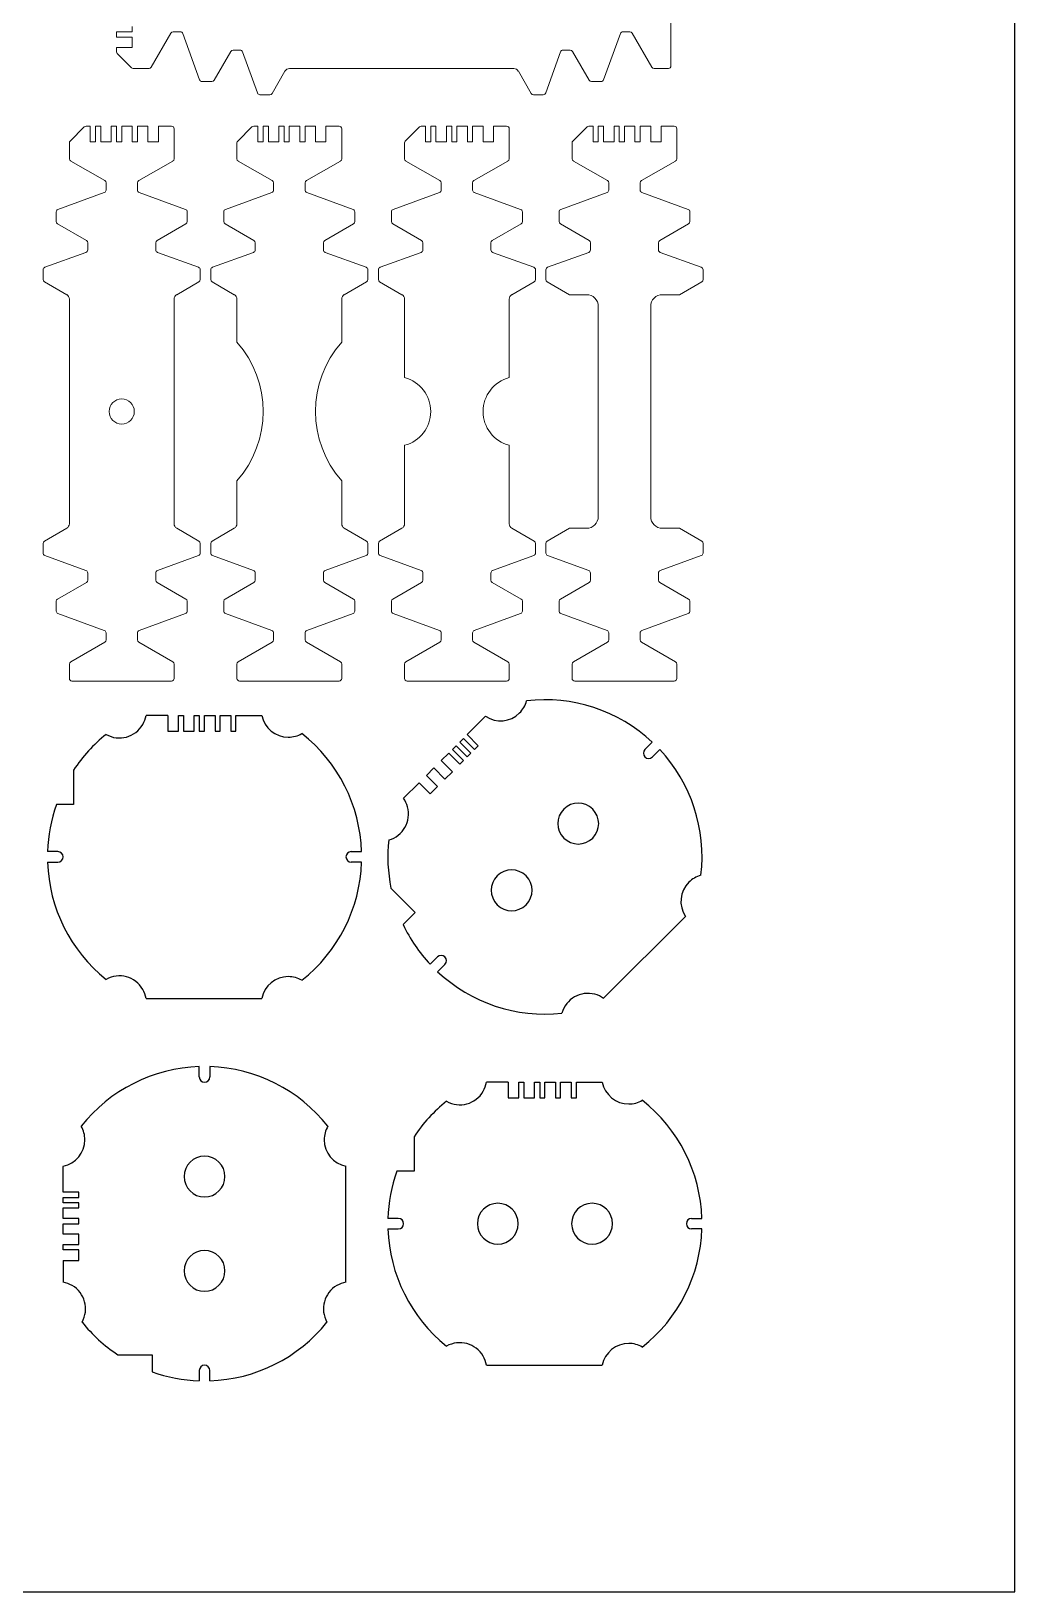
# Model space of a CAD drawing. Header units: millimetres. Extents: x 0 to 1040, y 0 to 600.
# Drawn here: x 312.2 to 500, y 0 to 297.8 of the extents above; entities that cross this region are included whole.
import ezdxf

# ---------------------------------------------------------------- set-up
doc = ezdxf.new("R2010")
doc.units = ezdxf.units.MM
for name, color, linetype in [('Q3_NORMAL', 3, 'Continuous'), ('Q4_MEDIUM', 4, 'Continuous'), ('Q5_HIGH', 5, 'Continuous'), ('SHEET', 7, 'Continuous')]:
    doc.layers.add(name, color=color, linetype=linetype)

msp = doc.modelspace()

# ---------------------------------------------------------------- linework, layer by layer
at = {"layer": 'Q3_NORMAL', "color": 3, "linetype": 'Continuous', "lineweight": 13}
for p, q in [((434.35, 310.21), (434.35, 291.21)), ((339.3, 297.71), (340.66, 297.71)), ((341.13, 297.38), (344.35, 288.54)), ((424.69, 297.38), (421.47, 288.54)), ((426.52, 297.71), (425.16, 297.71)), ((350.72, 294.21), (352.08, 294.21)), ((352.55, 293.88), (355.4, 286.04)), ((413.27, 293.88), (410.42, 286.04)), ((415.1, 294.21), (413.74, 294.21)), ((331.67, 290.71), (334.68, 290.71)), ((433.85, 290.71), (431.14, 290.71)), ((344.82, 288.21), (346.68, 288.21)), ((421, 288.21), (419.14, 288.21)), ((355.87, 285.71), (357.73, 285.71)), ((409.95, 285.71), (408.09, 285.71)), ((339.47, 279.21), (339.47, 273.5)), ((371.47, 279.21), (371.47, 273.5)), ((403.47, 279.21), (403.47, 273.5)), ((435.47, 279.21), (435.47, 273.5)), ((319.47, 276.5), (319.47, 273.5)), ((351.47, 276.5), (351.47, 273.5)), ((383.47, 276.5), (383.47, 273.5)), ((415.47, 276.5), (415.47, 273.5)), ((326.47, 268.88), (326.47, 267.52)), ((332.47, 268.88), (332.47, 267.52)), ((358.47, 268.88), (358.47, 267.52)), ((364.47, 268.88), (364.47, 267.52)), ((390.47, 268.88), (390.47, 267.52)), ((396.47, 268.88), (396.47, 267.52)), ((422.47, 268.88), (422.47, 267.52)), ((428.47, 268.88), (428.47, 267.52)), ((326.14, 267.05), (317.29, 263.83)), ((332.79, 267.05), (341.64, 263.83)), ((358.14, 267.05), (349.29, 263.83)), ((364.79, 267.05), (373.64, 263.83)), ((390.14, 267.05), (381.29, 263.83)), ((396.79, 267.05), (405.64, 263.83)), ((422.14, 267.05), (413.29, 263.83)), ((428.79, 267.05), (437.64, 263.83)), ((316.97, 263.36), (316.97, 261.5)), ((341.97, 263.36), (341.97, 261.5)), ((348.97, 263.36), (348.97, 261.5)), ((373.97, 263.36), (373.97, 261.5)), ((380.97, 263.36), (380.97, 261.5)), ((405.97, 263.36), (405.97, 261.5)), ((412.97, 263.36), (412.97, 261.5)), ((437.97, 263.36), (437.97, 261.5)), ((322.97, 257.45), (322.97, 256.09)), ((335.97, 257.45), (335.97, 256.09)), ((354.97, 257.45), (354.97, 256.09)), ((367.97, 257.45), (367.97, 256.09)), ((386.97, 257.45), (386.97, 256.09)), ((399.97, 257.45), (399.97, 256.09)), ((418.97, 257.45), (418.97, 256.09)), ((431.97, 257.45), (431.97, 256.09)), ((322.64, 255.62), (314.79, 252.77)), ((336.29, 255.62), (344.14, 252.77)), ((354.64, 255.62), (346.79, 252.77)), ((368.29, 255.62), (376.14, 252.77)), ((386.64, 255.62), (378.79, 252.77)), ((400.29, 255.62), (408.14, 252.77)), ((418.64, 255.62), (410.79, 252.77)), ((432.29, 255.62), (440.14, 252.77)), ((314.47, 252.3), (314.47, 250.44)), ((344.47, 252.3), (344.47, 250.44)), ((346.47, 252.3), (346.47, 250.44)), ((376.47, 252.3), (376.47, 250.44)), ((378.47, 252.3), (378.47, 250.44)), ((408.47, 252.3), (408.47, 250.44)), ((410.47, 252.3), (410.47, 250.44)), ((440.47, 252.3), (440.47, 250.44)), ((314.47, 198.23), (314.47, 200.09)), ((344.47, 198.23), (344.47, 200.09)), ((346.47, 198.23), (346.47, 200.09)), ((376.47, 198.23), (376.47, 200.09)), ((378.47, 198.23), (378.47, 200.09)), ((408.47, 198.23), (408.47, 200.09)), ((410.47, 198.23), (410.47, 200.09)), ((440.47, 198.23), (440.47, 200.09)), ((322.64, 194.9), (314.79, 197.76)), ((336.29, 194.9), (344.14, 197.76)), ((354.64, 194.9), (346.79, 197.76)), ((368.29, 194.9), (376.14, 197.76)), ((386.64, 194.9), (378.79, 197.76)), ((400.29, 194.9), (408.14, 197.76)), ((418.64, 194.9), (410.79, 197.76)), ((432.29, 194.9), (440.14, 197.76)), ((322.97, 193.07), (322.97, 194.43)), ((335.97, 193.07), (335.97, 194.43)), ((354.97, 193.07), (354.97, 194.43)), ((367.97, 193.07), (367.97, 194.43)), ((386.97, 193.07), (386.97, 194.43)), ((399.97, 193.07), (399.97, 194.43)), ((418.97, 193.07), (418.97, 194.43)), ((431.97, 193.07), (431.97, 194.43)), ((316.97, 187.17), (316.97, 189.03)), ((341.97, 187.17), (341.97, 189.03)), ((348.97, 187.17), (348.97, 189.03)), ((373.97, 187.17), (373.97, 189.03)), ((380.97, 187.17), (380.97, 189.03)), ((405.97, 187.17), (405.97, 189.03)), ((412.97, 187.17), (412.97, 189.03)), ((437.97, 187.17), (437.97, 189.03)), ((326.14, 183.48), (317.29, 186.7)), ((332.79, 183.48), (341.64, 186.7)), ((358.14, 183.48), (349.29, 186.7)), ((364.79, 183.48), (373.64, 186.7)), ((390.14, 183.48), (381.29, 186.7)), ((396.79, 183.48), (405.64, 186.7)), ((422.14, 183.48), (413.29, 186.7)), ((428.79, 183.48), (437.64, 186.7)), ((326.47, 181.65), (326.47, 183.01)), ((332.47, 181.65), (332.47, 183.01)), ((358.47, 181.65), (358.47, 183.01)), ((364.47, 181.65), (364.47, 183.01)), ((390.47, 181.65), (390.47, 183.01)), ((396.47, 181.65), (396.47, 183.01)), ((422.47, 181.65), (422.47, 183.01)), ((428.47, 181.65), (428.47, 183.01)), ((319.47, 174.32), (319.47, 177.03)), ((339.47, 174.32), (339.47, 177.03)), ((351.47, 174.32), (351.47, 177.03)), ((371.47, 174.32), (371.47, 177.03)), ((383.47, 174.32), (383.47, 177.03)), ((403.47, 174.32), (403.47, 177.03)), ((415.47, 174.32), (415.47, 177.03)), ((435.47, 174.32), (435.47, 177.03)), ((338.97, 173.82), (319.97, 173.82)), ((370.97, 173.82), (351.97, 173.82)), ((402.97, 173.82), (383.97, 173.82)), ((434.97, 173.82), (415.97, 173.82))]:
    msp.add_line(p, q, dxfattribs=at)
at = {"layer": 'Q3_NORMAL', "color": 3, "lineweight": 13}
for p, q in [((328.47, 293.91), (328.47, 294.71)), ((331.32, 290.85), (328.61, 293.56)), ((319.61, 276.85), (322.32, 279.56)), ((322.67, 279.71), (323.47, 279.71)), ((336.47, 279.71), (338.97, 279.71)), ((351.61, 276.85), (354.32, 279.56)), ((354.67, 279.71), (355.47, 279.71)), ((368.47, 279.71), (370.97, 279.71)), ((383.61, 276.85), (386.32, 279.56)), ((386.67, 279.71), (387.47, 279.71)), ((400.47, 279.71), (402.97, 279.71)), ((415.61, 276.85), (418.32, 279.56)), ((418.67, 279.71), (419.47, 279.71)), ((432.47, 279.71), (434.97, 279.71))]:
    msp.add_line(p, q, dxfattribs=at)
at = {"layer": 'Q3_NORMAL', "color": 3}
for p, q in [((338.28, 167.25), (334.11, 167.25)), ((351.28, 167.25), (356.23, 167.25)), ((395.43, 163.58), (398.93, 167.08)), ((429.37, 160.75), (430.78, 162.16)), ((432.19, 160.74), (430.79, 159.34)), ((320.28, 156.83), (320.28, 150.25)), ((386.24, 154.39), (383.29, 151.44)), ((320.28, 150.25), (317, 150.25)), ((317.28, 141.25), (315.3, 141.25)), ((373.28, 141.25), (375.26, 141.25)), ((315.3, 139.25), (317.28, 139.25)), ((375.26, 139.25), (373.28, 139.25)), ((380.88, 134.3), (385.53, 129.64)), ((385.53, 129.64), (383.21, 127.32)), ((421.47, 113.26), (437.11, 128.9)), ((389.77, 121.16), (388.37, 119.75)), ((389.79, 118.34), (391.19, 119.74)), ((334.11, 113.25), (356.23, 113.25)), ((344.28, 98.25), (344.28, 100.23)), ((346.28, 100.23), (346.28, 98.25)), ((403.28, 97.25), (399.11, 97.25)), ((416.28, 97.25), (421.23, 97.25)), ((385.28, 86.83), (385.28, 80.25)), ((318.28, 76.25), (318.28, 81.19)), ((372.28, 59.08), (372.28, 81.19)), ((385.28, 80.25), (382, 80.25)), ((382.28, 71.25), (380.3, 71.25)), ((380.3, 69.25), (382.28, 69.25)), ((438.28, 71.25), (440.26, 71.25)), ((440.26, 69.25), (438.28, 69.25)), ((318.28, 63.25), (318.28, 59.08)), ((328.7, 45.25), (335.28, 45.25)), ((335.28, 45.25), (335.28, 41.96)), ((344.28, 42.25), (344.28, 40.26)), ((346.28, 40.26), (346.28, 42.25)), ((399.11, 43.25), (421.23, 43.25))]:
    msp.add_line(p, q, dxfattribs=at)
at = {"layer": 'Q3_NORMAL', "color": 3, "linetype": 'Continuous', "lineweight": 13}
for centre, start, end in [((339.3, 297.21), 90, 150), ((340.66, 297.21), 20, 90), ((425.16, 297.21), 90, 160), ((426.52, 297.21), 30, 90), ((350.72, 293.71), 90, 150), ((352.08, 293.71), 20, 90), ((413.74, 293.71), 90, 160), ((415.1, 293.71), 30, 90), ((334.68, 291.21), 270, 330), ((431.14, 291.21), 210, 270), ((433.85, 291.21), 270, 0), ((344.82, 288.71), 200, 270), ((346.68, 288.71), 270, 330), ((355.87, 286.21), 200, 270), ((357.73, 286.21), 270, 330), ((408.09, 286.21), 210, 270), ((409.95, 286.21), 270, 340), ((419.14, 288.71), 210, 270), ((421, 288.71), 270, 340), ((319.97, 273.5), 180, 240), ((338.97, 273.5), 300, 0), ((351.97, 273.5), 180, 240), ((370.97, 273.5), 300, 0), ((383.97, 273.5), 180, 240), ((402.97, 273.5), 300, 0), ((415.97, 273.5), 180, 240), ((434.97, 273.5), 300, 0), ((325.97, 268.88), 0, 60), ((332.97, 268.88), 120, 180), ((357.97, 268.88), 0, 60), ((364.97, 268.88), 120, 180), ((389.97, 268.88), 0, 60), ((396.97, 268.88), 120, 180), ((421.97, 268.88), 0, 60), ((428.97, 268.88), 120, 180), ((325.97, 267.52), 290, 0), ((332.97, 267.52), 180, 250), ((357.97, 267.52), 290, 0), ((364.97, 267.52), 180, 250), ((389.97, 267.52), 290, 0), ((396.97, 267.52), 180, 250), ((421.97, 267.52), 290, 0), ((428.97, 267.52), 180, 250), ((317.47, 263.36), 110, 180), ((341.47, 263.36), 0, 70), ((349.47, 263.36), 110, 180), ((373.47, 263.36), 0, 70), ((381.47, 263.36), 110, 180), ((405.47, 263.36), 0, 70), ((413.47, 263.36), 110, 180), ((437.47, 263.36), 0, 70), ((317.47, 261.5), 180, 240), ((341.47, 261.5), 300, 0), ((349.47, 261.5), 180, 240), ((373.47, 261.5), 300, 0), ((381.47, 261.5), 180, 240), ((405.47, 261.5), 300, 0), ((413.47, 261.5), 180, 240), ((437.47, 261.5), 300, 0), ((322.47, 257.45), 0, 60), ((336.47, 257.45), 120, 180), ((354.47, 257.45), 0, 60), ((368.47, 257.45), 120, 180), ((386.47, 257.45), 0, 60), ((400.47, 257.45), 120, 180), ((418.47, 257.45), 0, 60), ((432.47, 257.45), 120, 180), ((322.47, 256.09), 290, 0), ((336.47, 256.09), 180, 250), ((354.47, 256.09), 290, 0), ((368.47, 256.09), 180, 250), ((386.47, 256.09), 290, 0), ((400.47, 256.09), 180, 250), ((418.47, 256.09), 290, 0), ((432.47, 256.09), 180, 250), ((314.97, 252.3), 110, 180), ((314.97, 250.44), 180, 240), ((343.97, 252.3), 0, 70), ((343.97, 250.44), 300, 0), ((346.97, 252.3), 110, 180), ((346.97, 250.44), 180, 240), ((375.97, 252.3), 0, 70), ((375.97, 250.44), 300, 0), ((378.97, 252.3), 110, 180), ((378.97, 250.44), 180, 240), ((407.97, 252.3), 0, 70), ((407.97, 250.44), 300, 0), ((410.97, 252.3), 110, 180), ((410.97, 250.44), 180, 240), ((439.97, 252.3), 0, 70), ((439.97, 250.44), 300, 0), ((314.97, 200.09), 120, 180), ((343.97, 200.09), 0, 60), ((346.97, 200.09), 120, 180), ((375.97, 200.09), 0, 60), ((378.97, 200.09), 120, 180), ((407.97, 200.09), 0, 60), ((410.97, 200.09), 120, 180), ((439.97, 200.09), 0, 60), ((314.97, 198.23), 180, 250), ((343.97, 198.23), 290, 0), ((346.97, 198.23), 180, 250), ((375.97, 198.23), 290, 0), ((378.97, 198.23), 180, 250), ((407.97, 198.23), 290, 0), ((410.97, 198.23), 180, 250), ((439.97, 198.23), 290, 0), ((322.47, 194.43), 0, 70), ((336.47, 194.43), 110, 180), ((354.47, 194.43), 0, 70), ((368.47, 194.43), 110, 180), ((386.47, 194.43), 0, 70), ((400.47, 194.43), 110, 180), ((418.47, 194.43), 0, 70), ((432.47, 194.43), 110, 180), ((322.47, 193.07), 300, 0), ((336.47, 193.07), 180, 240), ((354.47, 193.07), 300, 0), ((368.47, 193.07), 180, 240), ((386.47, 193.07), 300, 0), ((400.47, 193.07), 180, 240), ((418.47, 193.07), 300, 0), ((432.47, 193.07), 180, 240), ((317.47, 189.03), 120, 180), ((341.47, 189.03), 0, 60), ((349.47, 189.03), 120, 180), ((373.47, 189.03), 0, 60), ((381.47, 189.03), 120, 180), ((405.47, 189.03), 0, 60), ((413.47, 189.03), 120, 180), ((437.47, 189.03), 0, 60), ((317.47, 187.17), 180, 250), ((341.47, 187.17), 290, 0), ((349.47, 187.17), 180, 250), ((373.47, 187.17), 290, 0), ((381.47, 187.17), 180, 250), ((405.47, 187.17), 290, 0), ((413.47, 187.17), 180, 250), ((437.47, 187.17), 290, 0), ((325.97, 183.01), 0, 70), ((332.97, 183.01), 110, 180), ((357.97, 183.01), 0, 70), ((364.97, 183.01), 110, 180), ((389.97, 183.01), 0, 70), ((396.97, 183.01), 110, 180), ((421.97, 183.01), 0, 70), ((428.97, 183.01), 110, 180), ((325.97, 181.65), 300, 0), ((332.97, 181.65), 180, 240), ((357.97, 181.65), 300, 0), ((364.97, 181.65), 180, 240), ((389.97, 181.65), 300, 0), ((396.97, 181.65), 180, 240), ((421.97, 181.65), 300, 0), ((428.97, 181.65), 180, 240), ((319.97, 177.03), 120, 180), ((338.97, 177.03), 0, 60), ((351.97, 177.03), 120, 180), ((370.97, 177.03), 0, 60), ((383.97, 177.03), 120, 180), ((402.97, 177.03), 0, 60), ((415.97, 177.03), 120, 180), ((434.97, 177.03), 0, 60), ((319.97, 174.32), 180, 270), ((338.97, 174.32), 270, 0), ((351.97, 174.32), 180, 270), ((370.97, 174.32), 270, 0), ((383.97, 174.32), 180, 270), ((402.97, 174.32), 270, 0), ((415.97, 174.32), 180, 270), ((434.97, 174.32), 270, 0)]:
    msp.add_arc(centre, 0.5, start, end, dxfattribs=at)
at = {"layer": 'Q3_NORMAL', "color": 3, "lineweight": 13}
for centre, start, end in [((328.97, 293.91), 180, 225), ((331.67, 291.21), 225, 270), ((322.67, 279.21), 90, 135), ((338.97, 279.21), 0, 90), ((354.67, 279.21), 90, 135), ((370.97, 279.21), 0, 90), ((386.67, 279.21), 90, 135), ((402.97, 279.21), 0, 90), ((418.67, 279.21), 90, 135), ((434.97, 279.21), 0, 90), ((319.97, 276.5), 135, 180), ((351.97, 276.5), 135, 180), ((383.97, 276.5), 135, 180), ((415.97, 276.5), 135, 180)]:
    msp.add_arc(centre, 0.5, start, end, dxfattribs=at)
at = {"layer": 'Q3_NORMAL', "color": 3}
for centre, radius, start, end in [((401.8, 171.36), 5.15, -45, -14.8326), ((410.28, 140.25), 30, 46.9102, 96.713), ((329.03, 168.1), 5.15, -30, -9.5723), ((361.28, 168.25), 5.15, -168.8035, -90), ((401.8, 171.36), 5.15, -123.8035, -45), ((329.03, 168.1), 5.15, -119.6572, -30), ((345.28, 140.25), 30, 128.7972, 146.4427), ((361.28, 168.25), 5.15, -90, -59.8326), ((345.28, 140.25), 30, 1.9102, 51.713), ((430.08, 160.05), 1, 135, -45), ((410.28, 140.25), 30, -6.713, 43.0898), ((345.28, 140.25), 30, 160.5288, 178.0898), ((379.09, 148.45), 5.15, -74.6572, 15), ((379.09, 148.45), 5.15, 15, 35.4277), ((410.28, 140.25), 30, 173.7972, -168.5573), ((317.28, 140.25), 1, 0, 90), ((317.28, 140.25), 1, -90, 0), ((373.28, 140.25), 1, 90, -90), ((345.28, 140.25), 30, -178.0898, -128.7972), ((345.28, 140.25), 30, -51.713, -1.9102), ((441.39, 131.76), 5.15, 135, -146.1965), ((441.39, 131.76), 5.15, 104.8326, 135), ((410.28, 140.25), 30, -154.4712, -136.9102), ((390.48, 120.45), 1, 45, 135), ((390.48, 120.45), 1, -45, 45), ((329.03, 112.39), 5.15, 30, 119.6572), ((361.28, 112.25), 5.15, 90, 168.8035), ((361.28, 112.25), 5.15, 59.8326, 90), ((410.28, 140.25), 30, -133.0898, -83.7972), ((329.03, 112.39), 5.15, 9.5723, 30), ((418.49, 109.06), 5.15, 75, 164.6572), ((418.49, 109.06), 5.15, 54.5723, 75), ((345.28, 70.25), 30, 91.9102, 141.713), ((345.28, 70.25), 30, 38.287, 88.0898), ((345.28, 98.25), 1, 180, 0), ((394.03, 98.1), 5.15, -119.6572, -30), ((394.03, 98.1), 5.15, -30, -9.5723), ((426.28, 98.25), 5.15, -168.8035, -90), ((410.28, 70.25), 30, 128.7972, 146.4427), ((426.28, 98.25), 5.15, -90, -59.8326), ((410.28, 70.25), 30, 1.9102, 51.713), ((317.28, 86.25), 5.15, 0, 30.1674), ((373.28, 86.25), 5.15, 149.8326, 180), ((317.28, 86.25), 5.15, -78.8035, 0), ((373.28, 86.25), 5.15, 180, -101.1965), ((410.28, 70.25), 30, 160.5288, 178.0898), ((410.28, 70.25), 30, -178.0898, -128.7972), ((382.28, 70.25), 1, 0, 90), ((382.28, 70.25), 1, -90, 0), ((410.28, 70.25), 30, -51.713, -1.9102), ((438.28, 70.25), 1, 90, -90), ((317.42, 54), 5.15, 60, 80.4277), ((317.42, 54), 5.15, -29.6572, 60), ((373.14, 54), 5.15, 120, -150.3428), ((373.14, 54), 5.15, 99.5723, 120), ((345.28, 70.25), 30, -141.2028, -123.5573), ((345.28, 70.25), 30, -88.0898, -38.7972), ((394.03, 42.39), 5.15, 30, 119.6572), ((394.03, 42.39), 5.15, 9.5723, 30), ((426.28, 42.25), 5.15, 90, 168.8035), ((426.28, 42.25), 5.15, 59.8326, 90), ((345.28, 70.25), 30, -109.4712, -91.9102), ((345.28, 42.25), 1, 90, 180), ((345.28, 42.25), 1, 0, 90)]:
    msp.add_arc(centre, radius, start, end, dxfattribs=at)
at = {"layer": 'Q4_MEDIUM', "color": 4, "linetype": 'Continuous', "lineweight": 13}
for p, q in [((335.11, 290.96), (338.86, 297.46)), ((430.71, 290.96), (426.96, 297.46)), ((347.11, 288.46), (350.28, 293.96)), ((418.71, 288.46), (415.53, 293.96)), ((358.17, 285.96), (360.62, 290.21)), ((361.49, 290.71), (404.33, 290.71)), ((407.65, 285.96), (405.2, 290.21)), ((319.72, 273.06), (326.22, 269.31)), ((339.22, 273.06), (332.72, 269.31)), ((351.72, 273.06), (358.22, 269.31)), ((371.22, 273.06), (364.72, 269.31)), ((383.72, 273.06), (390.22, 269.31)), ((403.22, 273.06), (396.72, 269.31)), ((415.72, 273.06), (422.22, 269.31)), ((435.22, 273.06), (428.72, 269.31)), ((317.22, 261.06), (322.72, 257.89)), ((341.72, 261.06), (336.22, 257.89)), ((349.22, 261.06), (354.72, 257.89)), ((373.72, 261.06), (368.22, 257.89)), ((381.22, 261.06), (386.72, 257.89)), ((405.72, 261.06), (400.22, 257.89)), ((413.22, 261.06), (418.72, 257.89)), ((437.72, 261.06), (432.22, 257.89)), ((314.72, 250.01), (318.97, 247.55)), ((344.22, 250.01), (339.97, 247.55)), ((346.72, 250.01), (350.97, 247.55)), ((376.22, 250.01), (371.97, 247.55)), ((378.72, 250.01), (382.97, 247.55)), ((408.22, 250.01), (403.97, 247.55)), ((410.72, 250.01), (414.97, 247.55)), ((414.97, 247.55), (418.22, 247.55)), ((435.97, 247.55), (432.72, 247.55)), ((440.22, 250.01), (435.97, 247.55)), ((319.47, 246.69), (319.47, 203.84)), ((339.47, 246.69), (339.47, 203.84)), ((351.47, 246.69), (351.47, 238.49)), ((371.47, 246.69), (371.47, 238.49)), ((383.47, 246.69), (383.47, 231.72)), ((403.47, 246.69), (403.47, 231.72)), ((383.47, 203.84), (383.47, 218.81)), ((403.47, 203.84), (403.47, 218.81)), ((351.47, 203.84), (351.47, 212.03)), ((371.47, 203.84), (371.47, 212.03)), ((314.72, 200.52), (318.97, 202.97)), ((344.22, 200.52), (339.97, 202.97)), ((346.72, 200.52), (350.97, 202.97)), ((376.22, 200.52), (371.97, 202.97)), ((378.72, 200.52), (382.97, 202.97)), ((408.22, 200.52), (403.97, 202.97)), ((410.72, 200.52), (414.97, 202.97)), ((414.97, 202.97), (418.21, 202.97)), ((435.97, 202.97), (432.73, 202.97)), ((440.22, 200.52), (435.97, 202.97)), ((317.22, 189.46), (322.72, 192.64)), ((341.72, 189.46), (336.22, 192.64)), ((349.22, 189.46), (354.72, 192.64)), ((373.72, 189.46), (368.22, 192.64)), ((381.22, 189.46), (386.72, 192.64)), ((405.72, 189.46), (400.22, 192.64)), ((413.22, 189.46), (418.72, 192.64)), ((437.72, 189.46), (432.22, 192.64)), ((319.72, 177.46), (326.22, 181.22)), ((339.22, 177.46), (332.72, 181.22)), ((351.72, 177.46), (358.22, 181.22)), ((371.22, 177.46), (364.72, 181.22)), ((383.72, 177.46), (390.22, 181.22)), ((403.22, 177.46), (396.72, 181.22)), ((415.72, 177.46), (422.22, 181.22)), ((435.22, 177.46), (428.72, 181.22))]:
    msp.add_line(p, q, dxfattribs=at)
for centre, start, end in [((361.49, 289.71), 90, 150), ((404.33, 289.71), 30, 90), ((318.47, 246.69), 0, 60), ((340.47, 246.69), 120, 180), ((350.47, 246.69), 0, 60), ((372.47, 246.69), 120, 180), ((382.47, 246.69), 0, 60), ((404.47, 246.69), 120, 180), ((318.47, 203.84), 300, 0), ((340.47, 203.84), 180, 240), ((350.47, 203.84), 300, 0), ((372.47, 203.84), 180, 240), ((382.47, 203.84), 300, 0), ((404.47, 203.84), 180, 240)]:
    msp.add_arc(centre, 1, start, end, dxfattribs=at)
at = {"layer": 'Q5_HIGH', "color": 5, "lineweight": 13}
for p, q in [((331.47, 297.71), (331.47, 298.71)), ((328.47, 296.71), (328.47, 297.71)), ((328.47, 297.71), (331.47, 297.71)), ((331.47, 296.71), (328.47, 296.71)), ((331.47, 294.71), (331.47, 296.71)), ((328.47, 294.71), (331.47, 294.71)), ((323.47, 279.71), (323.47, 276.71)), ((324.47, 276.71), (324.47, 279.71)), ((324.47, 279.71), (325.47, 279.71)), ((325.47, 279.71), (325.47, 276.71)), ((327.47, 276.71), (327.47, 279.71)), ((327.47, 279.71), (328.47, 279.71)), ((328.47, 279.71), (328.47, 276.71)), ((329.47, 276.71), (329.47, 279.71)), ((329.47, 279.71), (331.47, 279.71)), ((331.47, 279.71), (331.47, 276.71)), ((332.47, 276.71), (332.47, 279.71)), ((332.47, 279.71), (334.47, 279.71)), ((334.47, 279.71), (334.47, 276.71)), ((336.47, 276.71), (336.47, 279.71)), ((355.47, 279.71), (355.47, 276.71)), ((356.47, 276.71), (356.47, 279.71)), ((356.47, 279.71), (357.47, 279.71)), ((357.47, 279.71), (357.47, 276.71)), ((359.47, 276.71), (359.47, 279.71)), ((359.47, 279.71), (360.47, 279.71)), ((360.47, 279.71), (360.47, 276.71)), ((361.47, 276.71), (361.47, 279.71)), ((361.47, 279.71), (363.47, 279.71)), ((363.47, 279.71), (363.47, 276.71)), ((364.47, 276.71), (364.47, 279.71)), ((364.47, 279.71), (366.47, 279.71)), ((366.47, 279.71), (366.47, 276.71)), ((368.47, 276.71), (368.47, 279.71)), ((387.47, 279.71), (387.47, 276.71)), ((388.47, 276.71), (388.47, 279.71)), ((388.47, 279.71), (389.47, 279.71)), ((389.47, 279.71), (389.47, 276.71)), ((391.47, 276.71), (391.47, 279.71)), ((391.47, 279.71), (392.47, 279.71)), ((392.47, 279.71), (392.47, 276.71)), ((393.47, 276.71), (393.47, 279.71)), ((393.47, 279.71), (395.47, 279.71)), ((395.47, 279.71), (395.47, 276.71)), ((396.47, 276.71), (396.47, 279.71)), ((396.47, 279.71), (398.47, 279.71)), ((398.47, 279.71), (398.47, 276.71)), ((400.47, 276.71), (400.47, 279.71)), ((419.47, 279.71), (419.47, 276.71)), ((420.47, 276.71), (420.47, 279.71)), ((420.47, 279.71), (421.47, 279.71)), ((421.47, 279.71), (421.47, 276.71)), ((423.47, 276.71), (423.47, 279.71)), ((423.47, 279.71), (424.47, 279.71)), ((424.47, 279.71), (424.47, 276.71)), ((425.47, 276.71), (425.47, 279.71)), ((425.47, 279.71), (427.47, 279.71)), ((427.47, 279.71), (427.47, 276.71)), ((428.47, 276.71), (428.47, 279.71)), ((428.47, 279.71), (430.47, 279.71)), ((430.47, 279.71), (430.47, 276.71)), ((432.47, 276.71), (432.47, 279.71)), ((323.47, 276.71), (324.47, 276.71)), ((325.47, 276.71), (327.47, 276.71)), ((328.47, 276.71), (329.47, 276.71)), ((331.47, 276.71), (332.47, 276.71)), ((334.47, 276.71), (336.47, 276.71)), ((355.47, 276.71), (356.47, 276.71)), ((357.47, 276.71), (359.47, 276.71)), ((360.47, 276.71), (361.47, 276.71)), ((363.47, 276.71), (364.47, 276.71)), ((366.47, 276.71), (368.47, 276.71)), ((387.47, 276.71), (388.47, 276.71)), ((389.47, 276.71), (391.47, 276.71)), ((392.47, 276.71), (393.47, 276.71)), ((395.47, 276.71), (396.47, 276.71)), ((398.47, 276.71), (400.47, 276.71)), ((419.47, 276.71), (420.47, 276.71)), ((421.47, 276.71), (423.47, 276.71)), ((424.47, 276.71), (425.47, 276.71)), ((427.47, 276.71), (428.47, 276.71)), ((430.47, 276.71), (432.47, 276.71))]:
    msp.add_line(p, q, dxfattribs=at)
at = {"layer": 'Q5_HIGH', "color": 5, "linetype": 'Continuous', "lineweight": 13}
for p, q in [((420.47, 245.3), (420.46, 205.22)), ((430.47, 245.3), (430.48, 205.22))]:
    msp.add_line(p, q, dxfattribs=at)
at = {"layer": 'Q5_HIGH', "color": 5}
for p, q in [((338.28, 167.25), (338.28, 164.25)), ((340.28, 164.25), (340.28, 167.25)), ((340.28, 167.25), (341.28, 167.25)), ((341.28, 167.25), (341.28, 164.25)), ((343.28, 164.25), (343.28, 167.25)), ((343.28, 167.25), (344.28, 167.25)), ((344.28, 167.25), (344.28, 164.25)), ((345.28, 164.25), (345.28, 167.25)), ((345.28, 167.25), (347.28, 167.25)), ((347.28, 167.25), (347.28, 164.25)), ((348.28, 164.25), (348.28, 167.25)), ((348.28, 167.25), (350.28, 167.25)), ((350.28, 167.25), (350.28, 164.25)), ((351.28, 164.25), (351.28, 167.25)), ((338.28, 164.25), (340.28, 164.25)), ((341.28, 164.25), (343.28, 164.25)), ((344.28, 164.25), (345.28, 164.25)), ((347.28, 164.25), (348.28, 164.25)), ((350.28, 164.25), (351.28, 164.25)), ((392.6, 160.75), (393.31, 161.46)), ((393.31, 161.46), (395.43, 159.34)), ((394.02, 162.17), (394.72, 162.87)), ((396.14, 160.05), (394.02, 162.17)), ((394.72, 162.87), (396.85, 160.75)), ((397.55, 161.46), (395.43, 163.58)), ((396.85, 160.75), (397.55, 161.46)), ((390.48, 158.63), (391.9, 160.05)), ((392.6, 156.51), (390.48, 158.63)), ((391.9, 160.05), (394.02, 157.92)), ((394.72, 158.63), (392.6, 160.75)), ((394.02, 157.92), (394.72, 158.63)), ((395.43, 159.34), (396.14, 160.05)), ((387.65, 155.8), (389.07, 157.22)), ((389.77, 153.68), (387.65, 155.8)), ((389.07, 157.22), (391.19, 155.1)), ((391.19, 155.1), (392.6, 156.51)), ((386.24, 154.39), (388.36, 152.27)), ((388.36, 152.27), (389.77, 153.68)), ((403.28, 97.25), (403.28, 94.25)), ((405.28, 94.25), (405.28, 97.25)), ((405.28, 97.25), (406.28, 97.25)), ((406.28, 97.25), (406.28, 94.25)), ((408.28, 94.25), (408.28, 97.25)), ((408.28, 97.25), (409.28, 97.25)), ((409.28, 97.25), (409.28, 94.25)), ((410.28, 94.25), (410.28, 97.25)), ((410.28, 97.25), (412.28, 97.25)), ((412.28, 97.25), (412.28, 94.25)), ((413.28, 94.25), (413.28, 97.25)), ((413.28, 97.25), (415.28, 97.25)), ((415.28, 97.25), (415.28, 94.25)), ((416.28, 94.25), (416.28, 97.25)), ((403.28, 94.25), (405.28, 94.25)), ((406.28, 94.25), (408.28, 94.25)), ((409.28, 94.25), (410.28, 94.25)), ((412.28, 94.25), (413.28, 94.25)), ((415.28, 94.25), (416.28, 94.25)), ((321.28, 76.25), (318.28, 76.25)), ((318.28, 74.25), (318.28, 75.25)), ((318.28, 75.25), (321.28, 75.25)), ((321.28, 75.25), (321.28, 76.25)), ((321.28, 74.25), (318.28, 74.25)), ((318.28, 71.25), (318.28, 73.25)), ((318.28, 73.25), (321.28, 73.25)), ((321.28, 73.25), (321.28, 74.25)), ((321.28, 71.25), (318.28, 71.25)), ((318.28, 68.25), (318.28, 70.25)), ((318.28, 70.25), (321.28, 70.25)), ((321.28, 70.25), (321.28, 71.25)), ((321.28, 68.25), (318.28, 68.25)), ((318.28, 65.25), (318.28, 66.25)), ((318.28, 66.25), (321.28, 66.25)), ((321.28, 66.25), (321.28, 68.25)), ((321.28, 65.25), (318.28, 65.25)), ((318.28, 63.25), (321.28, 63.25)), ((321.28, 63.25), (321.28, 65.25))]:
    msp.add_line(p, q, dxfattribs=at)
at = {"layer": 'Q5_HIGH', "color": 5, "linetype": 'Continuous', "lineweight": 13}
msp.add_circle((329.47, 225.26), 2.4, dxfattribs=at)
for centre, radius, start, end in [((418.22, 245.3), 2.25, 359.9865, 90), ((432.72, 245.3), 2.25, 90, 180.0135), ((336.47, 225.26), 20, 318.5904, 41.4096), ((386.47, 225.26), 20, 138.5904, 221.4096), ((381.8, 225.26), 6.67, 284.4775, 75.5225), ((405.13, 225.26), 6.67, 104.4775, 255.5225), ((418.21, 205.22), 2.25, 270, 359.9865), ((432.73, 205.22), 2.25, 180.0135, 270)]:
    msp.add_arc(centre, radius, start, end, dxfattribs=at)
at = {"layer": 'Q5_HIGH', "color": 5}
for centre, start, end in [((416.64, 146.61), 135, -45), ((416.64, 146.61), -45, 135), ((403.92, 133.88), -45, 135), ((403.92, 133.88), 135, -45), ((345.28, 79.25), 0, 180), ((345.28, 79.25), 180, 0), ((401.28, 70.25), 90, -90), ((401.28, 70.25), -90, 90), ((419.28, 70.25), 90, -90), ((419.28, 70.25), -90, 90), ((345.28, 61.25), 0, 180), ((345.28, 61.25), 180, 0)]:
    msp.add_arc(centre, 3.9, start, end, dxfattribs=at)
at = {"layer": 'SHEET', "color": 7, "linetype": 'Continuous'}
for p, q in [((500, 0), (500, 600)), ((0, 0), (500, 0))]:
    msp.add_line(p, q, dxfattribs=at)

doc.saveas('drawing.dxf')
